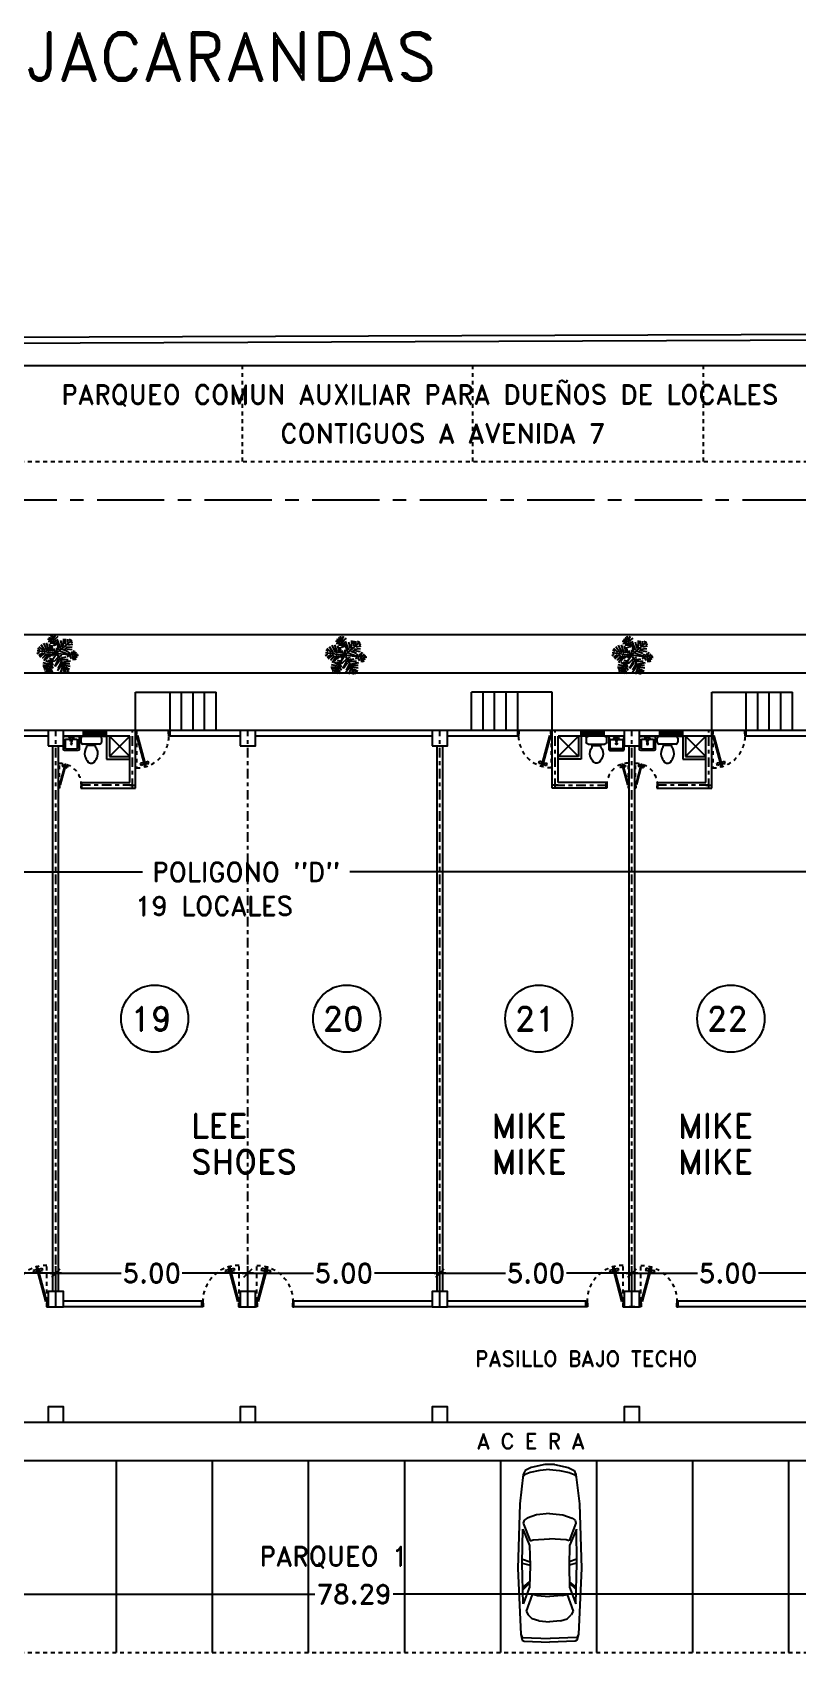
# Model space of a CAD drawing. Header units: millimetres. Extents: x 1590 to 1932, y -48 to 167.
# Drawn here: x 1685.05 to 1704.97, y 94.11 to 136.27 of the extents above; entities that cross this region are included whole.
import ezdxf
from ezdxf.enums import TextEntityAlignment as Align

# ---------------------------------------------------------------- set-up
doc = ezdxf.new("R2010")
doc.units = ezdxf.units.MM
doc.header["$LTSCALE"] = 0.1
doc.header["$MEASUREMENT"] = 0
doc.header["$PDMODE"] = 35
doc.header["$PDSIZE"] = 0.75
for name, pattern in [('CENTERX2', [4, 2.5, -0.5, 0.5, -0.5]), ('DASHED', [0.75, 0.5, -0.25]), ('HIDDEN2', [0.1875, 0.125, -0.0625])]:
    doc.linetypes.add(name, pattern=pattern)
doc.layers.get('0').update_dxf_attribs({"linetype": 'CONTINUOUS'})
doc.layers.get('DEFPOINTS').update_dxf_attribs({"linetype": 'CONTINUOUS'})
for name, color, linetype in [('_KTI_CONTROL', 7, 'CONTINUOUS'), ('A-FURN-PLNT', 1, 'CONTINUOUS'), ('C-PRKG-CARS', 1, 'CONTINUOUS'), ('CALLES', 3, 'CONTINUOUS'), ('P-FIXT', 1, 'CONTINUOUS'), ('PARED', 4, 'CONTINUOUS'), ('PAREDES', 3, 'CONTINUOUS'), ('TERRENO', 4, 'CONTINUOUS'), ('TEXT', 3, 'CONTINUOUS')]:
    doc.layers.add(name, color=color, linetype=linetype)
doc.styles.add('ATT', font='txt')
doc.styles.add('ROMAND', font='romand.shx')
doc.dimstyles.new('URBA', dxfattribs={"dimtxt": 20, "dimasz": 0.5, "dimexe": 1.25, "dimexo": 0.63, "dimgap": 0.63, "dimtad": 0, "dimtih": 1, "dimtoh": 1, "dimzin": 1, "dimdsep": 46, "dimtxsty": 'ROMAND', "dimcen": 2.5, "dimclrd": 1, "dimclre": 1, "dimclrt": 3, "dimadec": 0, "dimazin": 0, "dimtfac": 1, "dimtmove": 0, "dimatfit": 3, "dimfxl": 1, "dimtvp": 1, "dimtolj": 1, "dimtzin": 1, "dimarcsym": 0})

# ---------------------------------------------------------------- blocks, each defined once
blk = doc.blocks.new('02PCAR02')
at = {"color": 0, "linetype": 'ByBlock'}
for p, q in [((-181, 26), (-182, 0)), ((-180, 28), (-181, 26)), ((-173.7, 29.6), (-180, 28)), ((-177, 28), (-178, -0.5)), ((-173.7, 29.6), (-177, 28)), ((-106.5, 32.5), (-173.7, 29.6)), ((-160, 11), (-158, 18)), ((-158, 18), (-154, 22)), ((-150, 24), (-154, 22)), ((-133, 18), (-150, 24)), ((-142.5, 27), (-101, 28)), ((-125.5, 20.5), (-142.5, 27)), ((-134, 13), (-133, 18)), ((-127.8, 27.3), (-121.5, 20.5)), ((-125.8, 27.4), (-120, 20.5)), ((-103.5, 20), (-125.5, 20.5)), ((-40, 30.5), (-106.5, 32.5)), ((-83, 20.5), (-103.5, 20)), ((-100.9, 28), (-103, 20)), ((-101, 28), (-66, 27.5)), ((-96.7, 27.9), (-99.5, 20)), ((-66, 27.5), (-83, 20.5)), ((-60, 27), (-78, 20)), ((-78, 20), (-77, 17)), ((-77, 17), (-76, 0)), ((-57, 26), (-60, 27)), ((-55, 23), (-57, 26)), ((-51.5, 13.5), (-55, 23)), ((-10, 27), (-40, 30.5)), ((-10, 25), (-12.2, 27.2)), ((-6, 25), (-10, 27)), ((-8, 20), (-10, 25)), ((-6, 10), (-8, 20)), ((-3, 19), (-6, 25)), ((0, 5), (-3, 19)), ((-181, -26), (-182, 0)), ((-160, 11), (-161, 0)), ((-160, -11), (-161, 0)), ((-134, 13), (-135, 0)), ((-134, -13), (-135, 0)), ((-77, -17), (-76, 0)), ((-50, 0), (-51.5, 13.5)), ((-50, 0), (-51.5, -13.5)), ((-5, 0), (-6, 10)), ((-5, 0), (-6, -10)), ((0, -5), (0, 5)), ((-177, -28), (-178, -0.5)), ((-160, -11), (-158, -18)), ((-134, -13), (-133, -18)), ((-51.5, -13.5), (-55, -23)), ((-6, -10), (-8, -20)), ((0, -5), (-3, -19)), ((-180, -28), (-181, -26)), ((-173.7, -29.6), (-180, -28)), ((-173.7, -29.6), (-177, -28)), ((-106.5, -32.5), (-173.7, -29.6)), ((-158, -18), (-154, -22)), ((-150, -24), (-154, -22)), ((-133, -18), (-150, -24)), ((-125.5, -20.5), (-142.5, -27)), ((-142.5, -27), (-101, -28)), ((-127.8, -27.3), (-121.5, -20.5)), ((-125.8, -27.4), (-120, -20.5)), ((-103.5, -20), (-125.5, -20.5)), ((-40, -30.5), (-106.5, -32.5)), ((-83, -20.5), (-103.5, -20)), ((-100.9, -28), (-103, -20)), ((-101, -28), (-66, -27.5)), ((-96.7, -27.9), (-99.5, -20)), ((-66, -27.5), (-83, -20.5)), ((-78, -20), (-77, -17)), ((-60, -27), (-78, -20)), ((-57, -26), (-60, -27)), ((-55, -23), (-57, -26)), ((-10, -27), (-40, -30.5)), ((-10, -25), (-12.2, -27.2)), ((-8, -20), (-10, -25)), ((-6, -25), (-10, -27)), ((-3, -19), (-6, -25))]:
    blk.add_line(p, q, dxfattribs=at)
blk = doc.blocks.new('15PTOI01')
at = {"color": 0, "linetype": 'ByBlock'}
for p, q in [((0, -8.5), (0, 8.5)), ((2, 10.5), (6, 10.5)), ((8, 8.5), (8, -8.5)), ((9.5, 4.375), (9.5, -4.375)), ((11.25, 4.375), (9.5, 4.375)), ((6, -10.5), (2, -10.5)), ((11.25, -4.375), (9.5, -4.375))]:
    blk.add_line(p, q, dxfattribs=at)
for centre, radius, start, end in [((2, 8.5), 2, 90, 180), ((6, 8.5), 2, 0, 90), ((17.766404, -2.827313), 9.712715, 75.184599, 132.137709), ((13.6875, -12.03125), 19.717859, 49.950272, 70.559965), ((23.458333, 0), 4.229167, 313.602819, 46.397181), ((2, -8.5), 2, 180, 270), ((6, -8.5), 2, 270, 0), ((17.766404, 2.827313), 9.712715, 227.862291, 284.815401), ((13.6875, 12.03125), 19.717859, 289.440035, 310.049728)]:
    blk.add_arc(centre, radius, start, end, dxfattribs=at)
at = {"color": 0, "linetype": 'ByBlock', "style": 'ATT'}
for tag, p, flags in [('ROOM_NUMBER', (0, -32), 1), ('ITEM', (0, -23), 3)]:
    blk.add_attdef(tag, p, '', height=6, dxfattribs=dict(at, flags=flags))
blk = doc.blocks.new('ss1')
at = {"layer": '_KTI_CONTROL', "color": 1}
for points in [[(0.141, 0.122, 0), (0.141, 0.122, 0), (0.141, 0.122, 0), (0.141, 0.122, 0), (0.141, 0.122, 0)], [(0.141, 0.122, 0), (0.141, 0.122, 0), (0.141, 0.122, 0), (0.141, 0.122, 0), (0.141, 0.122, 0), (0.141, 0.122, 0), (0.141, 0.122, 0), (0.141, 0.122, 0), (0.141, 0.122, 0), (0.141, 0.122, 0), (0.141, 0.122, 0)]]:
    blk.add_polyline3d(points, dxfattribs=at)
at = {"layer": '_KTI_CONTROL'}
for points in [[(0.141, 0.122, 0), (0.141, 0.122, 0), (0.141, 0.122, 0), (0.141, 0.122, 0)], [(0.141, 0.122, 0), (0.141, 0.122, 0)]]:
    blk.add_polyline3d(points, dxfattribs=at)
at = {"layer": 'P-FIXT', "xscale": 0.0254, "yscale": 0.0254, "zscale": 0.0254}
blk.add_blockref('15PTOI01', (17.719, 12.528), dxfattribs=at)
blk = doc.blocks.new('15PLAV06')
at = {"color": 0, "linetype": 'ByBlock'}
for p, q in [((0, 8.5), (0, -8.5)), ((16.5, 10), (1.5, 10)), ((2, -1.5), (2, 1.5)), ((7, 0.5), (3, 1.5)), ((4, 1.25), (4, 7.25)), ((4.75, 8), (15.25, 8)), ((7, -0.5), (7, 0.5)), ((16, 7.25), (16, -7.25)), ((18, -8.5), (18, 8.5)), ((1.5, -10), (16.5, -10)), ((3, -1.5), (7, -0.5)), ((4, -7.25), (4, -1.25)), ((15.25, -8), (4.75, -8))]:
    blk.add_line(p, q, dxfattribs=at)
for centre in [(2.5, 2.5), (9.5, 0), (2.5, -2.5)]:
    blk.add_circle(centre, 1, dxfattribs=at)
for centre, radius, start, end in [((1.5, 8.5), 1.5, 90, 180), ((4.75, 7.25), 0.75, 90, 180), ((15.25, 7.25), 0.75, 0, 90), ((16.5, 8.5), 1.5, 0, 90), ((1.5, -8.5), 1.5, 180, 270), ((4.75, -7.25), 0.75, 180, 270), ((15.25, -7.25), 0.75, 270, 0), ((16.5, -8.5), 1.5, 270, 0)]:
    blk.add_arc(centre, radius, start, end, dxfattribs=at)
at = {"color": 0, "linetype": 'ByBlock', "style": 'ATT'}
for tag, p, flags in [('ITEM', (0, -20), 3), ('ROOM_NUMBER', (0, -29), 1)]:
    blk.add_attdef(tag, p, '', height=6, dxfattribs=dict(at, flags=flags))
blk = doc.blocks.new('P-GIRO-D')
at = {"color": 2}
for p, q in [((-0.31, 0.963), (-0.389, 0.952)), ((-0.389, 0.952), (-0.371, 0.884)), ((-0.297, 0.915), (-0.371, 0.884)), ((-0.281, 1.048), (-0.31, 1.041)), ((-0.31, 1.041), (-0.069, 0.142)), ((-0.31, 0.963), (-0.297, 0.915)), ((-0.288, 0.958), (-0.307, 0.953)), ((-0.28, 0.929), (-0.299, 0.924)), ((-0.281, 1.048), (-0.04, 0.15)), ((-0.239, 0.971), (-0.259, 0.966)), ((-0.232, 0.942), (-0.251, 0.937)), ((-0.242, 0.981), (-0.167, 1.011)), ((-0.242, 0.981), (-0.229, 0.933)), ((-0.229, 0.933), (-0.149, 0.944)), ((-0.167, 1.011), (-0.149, 0.944)), ((-1, 0.15), (-0.97, 0.15)), ((-0.96, 0), (-1, 0)), ((-0.97, 0.15), (-0.97, 0.1)), ((-0.97, 0.1), (-0.96, 0.1)), ((-0.96, 0.1), (-0.96, 0)), ((-0.04, 0.15), (-0.069, 0.142)), ((-0.04, 0.1), (-0.04, 0)), ((-0.03, 0.1), (-0.04, 0.1)), ((-0.04, 0), (0, 0)), ((-0.03, 0.15), (-0.03, 0.1)), ((0, 0.15), (-0.03, 0.15))]:
    blk.add_line(p, q, dxfattribs=at)
at = {"color": 1, "linetype": 'HIDDEN2'}
blk.add_line((-0.03, 0.15), (-0.03, 1.08), dxfattribs=at)
blk.add_arc((-0.04, 0.15), 0.93, 89.3839, 180, dxfattribs=at)
blk = doc.blocks.new('UTP1$0$DIMBLOCK')
at = {"color": 1}
blk.add_line((-7.5, 0), (10.5, 0), dxfattribs=at)
at = {"color": 4}
blk.add_line((-5.25, -5.25), (5.25, 5.25), dxfattribs=at)
blk = doc.blocks.new('*D212')
at = {"layer": 'CALLES', "color": 1, "linetype": 'Continuous', "transparency": 16777216}
for p, q in [((1680.661, 103.169), (1680.661, 104.162)), ((1685.661, 103.169), (1685.661, 104.162)), ((1680.681, 103.982), (1682.367, 103.982)), ((1685.641, 103.982), (1683.955, 103.982))]:
    blk.add_line(p, q, dxfattribs=at)
at = {"layer": 'DEFPOINTS', "color": 0, "linetype": 'Continuous', "transparency": 16777216}
for p in [(1685.661, 103.982), (1680.661, 103.106), (1685.661, 103.106)]:
    blk.add_point(p, dxfattribs=at)
at = {"layer": 'CALLES', "color": 1, "linetype": 'Continuous', "transparency": 16777216, "xscale": 0.02, "yscale": 0.02, "zscale": 0.02, "rotation": 180}
blk.add_blockref('UTP1$0$DIMBLOCK', (1680.661, 103.982), dxfattribs=at)
at = {"layer": 'CALLES', "color": 1, "linetype": 'Continuous', "transparency": 16777216, "xscale": 0.02, "yscale": 0.02, "zscale": 0.02}
blk.add_blockref('UTP1$0$DIMBLOCK', (1685.661, 103.982), dxfattribs=at)
at = {"layer": 'CALLES', "color": 3, "linetype": 'Continuous', "transparency": 16777216, "insert": (1683.161, 103.982), "char_height": 0.5, "attachment_point": 5, "style": 'ROMAND'}
blk.add_mtext('\\A1;5.00', dxfattribs=at)
blk = doc.blocks.new('*D213')
at = {"layer": 'CALLES', "color": 1, "linetype": 'Continuous', "transparency": 16777216}
for p, q in [((1685.661, 103.169), (1685.661, 104.162)), ((1690.661, 103.169), (1690.661, 104.162)), ((1685.681, 103.982), (1687.367, 103.982)), ((1690.641, 103.982), (1688.955, 103.982))]:
    blk.add_line(p, q, dxfattribs=at)
at = {"layer": 'DEFPOINTS', "color": 0, "linetype": 'Continuous', "transparency": 16777216}
for p in [(1690.661, 103.982), (1685.661, 103.106), (1690.661, 103.106)]:
    blk.add_point(p, dxfattribs=at)
at = {"layer": 'CALLES', "color": 1, "linetype": 'Continuous', "transparency": 16777216, "xscale": 0.02, "yscale": 0.02, "zscale": 0.02, "rotation": 180}
blk.add_blockref('UTP1$0$DIMBLOCK', (1685.661, 103.982), dxfattribs=at)
at = {"layer": 'CALLES', "color": 1, "linetype": 'Continuous', "transparency": 16777216, "xscale": 0.02, "yscale": 0.02, "zscale": 0.02}
blk.add_blockref('UTP1$0$DIMBLOCK', (1690.661, 103.982), dxfattribs=at)
at = {"layer": 'CALLES', "color": 3, "linetype": 'Continuous', "transparency": 16777216, "insert": (1688.161, 103.982), "char_height": 0.5, "attachment_point": 5, "style": 'ROMAND'}
blk.add_mtext('\\A1;5.00', dxfattribs=at)
blk = doc.blocks.new('*D214')
at = {"layer": 'CALLES', "color": 1, "linetype": 'Continuous', "transparency": 16777216}
for p, q in [((1690.661, 103.169), (1690.661, 104.162)), ((1695.661, 103.169), (1695.661, 104.162)), ((1690.681, 103.982), (1692.367, 103.982)), ((1695.641, 103.982), (1693.955, 103.982))]:
    blk.add_line(p, q, dxfattribs=at)
at = {"layer": 'DEFPOINTS', "color": 0, "linetype": 'Continuous', "transparency": 16777216}
for p in [(1695.661, 103.982), (1690.661, 103.106), (1695.661, 103.106)]:
    blk.add_point(p, dxfattribs=at)
at = {"layer": 'CALLES', "color": 1, "linetype": 'Continuous', "transparency": 16777216, "xscale": 0.02, "yscale": 0.02, "zscale": 0.02, "rotation": 180}
blk.add_blockref('UTP1$0$DIMBLOCK', (1690.661, 103.982), dxfattribs=at)
at = {"layer": 'CALLES', "color": 1, "linetype": 'Continuous', "transparency": 16777216, "xscale": 0.02, "yscale": 0.02, "zscale": 0.02}
blk.add_blockref('UTP1$0$DIMBLOCK', (1695.661, 103.982), dxfattribs=at)
at = {"layer": 'CALLES', "color": 3, "linetype": 'Continuous', "transparency": 16777216, "insert": (1693.161, 103.982), "char_height": 0.5, "attachment_point": 5, "style": 'ROMAND'}
blk.add_mtext('\\A1;5.00', dxfattribs=at)
blk = doc.blocks.new('*D215')
at = {"layer": 'CALLES', "color": 1, "linetype": 'Continuous', "transparency": 16777216}
for p, q in [((1695.661, 103.169), (1695.661, 104.162)), ((1700.661, 103.169), (1700.661, 104.162)), ((1695.681, 103.982), (1697.367, 103.982)), ((1700.641, 103.982), (1698.955, 103.982))]:
    blk.add_line(p, q, dxfattribs=at)
at = {"layer": 'DEFPOINTS', "color": 0, "linetype": 'Continuous', "transparency": 16777216}
for p in [(1700.661, 103.982), (1695.661, 103.106), (1700.661, 103.106)]:
    blk.add_point(p, dxfattribs=at)
at = {"layer": 'CALLES', "color": 1, "linetype": 'Continuous', "transparency": 16777216, "xscale": 0.02, "yscale": 0.02, "zscale": 0.02, "rotation": 180}
blk.add_blockref('UTP1$0$DIMBLOCK', (1695.661, 103.982), dxfattribs=at)
at = {"layer": 'CALLES', "color": 1, "linetype": 'Continuous', "transparency": 16777216, "xscale": 0.02, "yscale": 0.02, "zscale": 0.02}
blk.add_blockref('UTP1$0$DIMBLOCK', (1700.661, 103.982), dxfattribs=at)
at = {"layer": 'CALLES', "color": 3, "linetype": 'Continuous', "transparency": 16777216, "insert": (1698.161, 103.982), "char_height": 0.5, "attachment_point": 5, "style": 'ROMAND'}
blk.add_mtext('\\A1;5.00', dxfattribs=at)
blk = doc.blocks.new('*D216')
at = {"layer": 'CALLES', "color": 1, "linetype": 'Continuous', "transparency": 16777216}
for p, q in [((1700.661, 103.169), (1700.661, 104.162)), ((1705.661, 103.167), (1705.661, 104.162)), ((1700.681, 103.982), (1702.367, 103.982)), ((1705.641, 103.982), (1703.955, 103.982))]:
    blk.add_line(p, q, dxfattribs=at)
at = {"layer": 'DEFPOINTS', "color": 0, "linetype": 'Continuous', "transparency": 16777216}
for p in [(1705.661, 103.982), (1700.661, 103.106), (1705.661, 103.104)]:
    blk.add_point(p, dxfattribs=at)
at = {"layer": 'CALLES', "color": 1, "linetype": 'Continuous', "transparency": 16777216, "xscale": 0.02, "yscale": 0.02, "zscale": 0.02, "rotation": 180}
blk.add_blockref('UTP1$0$DIMBLOCK', (1700.661, 103.982), dxfattribs=at)
at = {"layer": 'CALLES', "color": 1, "linetype": 'Continuous', "transparency": 16777216, "xscale": 0.02, "yscale": 0.02, "zscale": 0.02}
blk.add_blockref('UTP1$0$DIMBLOCK', (1705.661, 103.982), dxfattribs=at)
at = {"layer": 'CALLES', "color": 3, "linetype": 'Continuous', "transparency": 16777216, "insert": (1703.161, 103.982), "char_height": 0.5, "attachment_point": 5, "style": 'ROMAND'}
blk.add_mtext('\\A1;5.00', dxfattribs=at)
blk = doc.blocks.new('*D224')
at = {"layer": 'CALLES', "color": 1, "linetype": 'Continuous', "transparency": 16777216}
for p, q in [((1654.736, 94.171), (1654.736, 95.811)), ((1733.028, 94.171), (1733.028, 95.811)), ((1654.756, 95.631), (1692.408, 95.631)), ((1733.008, 95.631), (1694.448, 95.631))]:
    blk.add_line(p, q, dxfattribs=at)
at = {"layer": 'DEFPOINTS', "color": 0, "linetype": 'Continuous', "transparency": 16777216}
for p in [(1733.028, 95.631), (1654.736, 94.108), (1733.028, 94.108)]:
    blk.add_point(p, dxfattribs=at)
at = {"layer": 'CALLES', "color": 1, "linetype": 'Continuous', "transparency": 16777216, "xscale": 0.02, "yscale": 0.02, "zscale": 0.02, "rotation": 180}
blk.add_blockref('UTP1$0$DIMBLOCK', (1654.736, 95.631), dxfattribs=at)
at = {"layer": 'CALLES', "color": 1, "linetype": 'Continuous', "transparency": 16777216, "xscale": 0.02, "yscale": 0.02, "zscale": 0.02}
blk.add_blockref('UTP1$0$DIMBLOCK', (1733.028, 95.631), dxfattribs=at)
at = {"layer": 'CALLES', "color": 3, "linetype": 'Continuous', "transparency": 16777216, "insert": (1693.428, 95.631), "char_height": 0.5, "attachment_point": 5, "style": 'ROMAND'}
blk.add_mtext('\\A1;78.29', dxfattribs=at)
blk = doc.blocks.new('12PPLT13')
at = {"color": 0, "linetype": 'ByBlock'}
for p, q in [((0.072, 0.374), (-0.032, 0.463)), ((0.082, 0.423), (0.032, 0.506)), ((0.043, 0.216), (0.118, 0.512)), ((0.114, 0.402), (0.206, 0.423)), ((0.125, 0.441), (0.165, 0.477)), ((0.007, 0.034), (-0.532, -0.012)), ((-0.461, 0.009), (-0.508, 0.027)), ((-0.421, 0.013), (-0.475, 0.073)), ((-0.38, 0.017), (-0.429, 0.11)), ((-0.269, 0.244), (-0.391, 0.267)), ((-0.34, 0.304), (-0.387, 0.319)), ((-0.335, 0.019), (-0.382, 0.08)), ((-0.209, 0.188), (-0.374, 0.2)), ((0.018, 0.032), (-0.372, 0.365)), ((-0.181, 0.16), (-0.372, 0.13)), ((-0.313, 0.348), (-0.334, 0.395)), ((-0.289, 0.021), (-0.311, 0.073)), ((-0.134, 0.14), (-0.275, 0.084)), ((-0.264, 0.301), (-0.264, 0.385)), ((-0.079, 0.089), (-0.252, 0.031)), ((-0.006, 0.006), (-0.224, -0.376)), ((-0.213, 0.267), (-0.209, 0.393)), ((-0.154, 0.223), (-0.166, 0.397)), ((-0.13, 0.192), (-0.091, 0.357)), ((-0.091, 0.16), (-0.004, 0.385)), ((-0.044, 0.117), (-0.012, 0.275)), ((0.039, 0.256), (-0.007, 0.309)), ((0.003, 0.07), (0.003, 0.172)), ((0.007, 0.034), (0.279, -0.377)), ((0.05, 0.305), (0.011, 0.37)), ((0.018, 0.032), (0.492, 0.097)), ((0.039, 0.054), (0.078, 0.153)), ((0.055, 0.031), (0.118, -0.029)), ((0.064, 0.226), (0.1, 0.238)), ((0.078, 0.277), (0.167, 0.287)), ((0.092, 0.327), (0.224, 0.327)), ((0.095, 0.074), (0.13, 0.239)), ((0.098, 0.026), (0.204, -0.048)), ((0.114, 0.362), (0.232, 0.388)), ((0.145, 0.085), (0.185, 0.271)), ((0.161, 0.022), (0.271, -0.115)), ((0.189, 0.085), (0.26, 0.294)), ((0.213, 0.031), (0.327, -0.151)), ((0.236, 0.093), (0.327, 0.286)), ((0.264, 0.022), (0.367, -0.096)), ((0.292, 0.089), (0.393, 0.247)), ((0.303, 0.05), (0.433, -0.057)), ((0.346, 0.104), (0.445, 0.2)), ((0.361, 0.05), (0.457, -0.021)), ((0.421, 0.117), (0.472, 0.168)), ((0.436, 0.054), (0.5, 0.022)), ((-0.464, -0.026), (-0.49, -0.07)), ((-0.421, -0.026), (-0.454, -0.137)), ((-0.382, -0.03), (-0.4, -0.134)), ((-0.306, -0.009), (-0.35, -0.098)), ((-0.13, -0.183), (-0.335, -0.147)), ((-0.173, -0.254), (-0.323, -0.28)), ((-0.158, -0.214), (-0.316, -0.214)), ((-0.217, -0.308), (-0.308, -0.359)), ((-0.237, -0.352), (-0.292, -0.411)), ((-0.106, -0.115), (-0.28, -0.115)), ((-0.252, -0.011), (-0.278, -0.054)), ((-0.083, -0.08), (-0.224, -0.053)), ((-0.201, -0.38), (-0.181, -0.443)), ((-0.177, -0.333), (-0.151, -0.423)), ((-0.145, -0.277), (-0.083, -0.43)), ((-0.048, -0.037), (-0.126, -0.017)), ((-0.126, -0.237), (-0.012, -0.395)), ((-0.098, -0.19), (-0.02, -0.336)), ((-0.059, -0.151), (0.039, -0.286)), ((-0.04, -0.104), (0.067, -0.289)), ((-0.019, -0.066), (0.075, -0.164)), ((0.165, -0.23), (0.092, -0.334)), ((0.109, -0.131), (0.095, -0.185)), ((0.139, -0.18), (0.104, -0.269)), ((0.12, -0.114), (0.189, -0.092)), ((0.189, -0.273), (0.121, -0.427)), ((0.153, -0.15), (0.217, -0.147)), ((0.178, -0.194), (0.275, -0.148)), ((0.206, -0.308), (0.178, -0.423)), ((0.206, -0.23), (0.342, -0.202)), ((0.232, -0.33), (0.222, -0.423)), ((0.232, -0.269), (0.356, -0.266)), ((0.253, -0.287), (0.342, -0.316)), ((0.261, -0.377), (0.267, -0.423)), ((0.275, -0.348), (0.328, -0.352)), ((0.293, -0.395), (0.311, -0.401)), ((-0.233, -0.408), (-0.241, -0.43))]:
    blk.add_line(p, q, dxfattribs=at)
at = {"color": 0, "linetype": 'ByBlock', "style": 'ATT'}
for tag, p, flags in [('ITEM', (-1, -3.25), 3), ('ROOM_NUMBER', (-1, -4.583), 1)]:
    blk.add_attdef(tag, p, '', height=1, dxfattribs=dict(at, flags=flags))
blk = doc.blocks.new('*D347')
at = {"color": 1, "linetype": 'Continuous', "transparency": 16777216}
for p, q in [((1640.661, 112.864), (1640.661, 114.603)), ((1640.681, 114.423), (1687.917, 114.423)), ((1735.641, 114.423), (1693.314, 114.423)), ((1735.661, 112.106), (1735.661, 114.603))]:
    blk.add_line(p, q, dxfattribs=at)
at = {"layer": 'DEFPOINTS', "color": 0, "linetype": 'Continuous', "transparency": 16777216}
for p in [(1735.661, 114.423), (1640.661, 112.802), (1735.661, 112.043)]:
    blk.add_point(p, dxfattribs=at)
at = {"color": 1, "linetype": 'Continuous', "transparency": 16777216, "xscale": 0.02, "yscale": 0.02, "zscale": 0.02, "rotation": 180}
blk.add_blockref('UTP1$0$DIMBLOCK', (1640.661, 114.423), dxfattribs=at)
at = {"color": 1, "linetype": 'Continuous', "transparency": 16777216, "xscale": 0.02, "yscale": 0.02, "zscale": 0.02}
blk.add_blockref('UTP1$0$DIMBLOCK', (1735.661, 114.423), dxfattribs=at)
at = {"color": 3, "linetype": 'Continuous', "transparency": 16777216, "insert": (1690.615, 114.423), "char_height": 0.5, "attachment_point": 5, "style": 'ROMAND'}
blk.add_mtext('\\A1;POLIGONO "D"', dxfattribs=at)

msp = doc.modelspace()

# ---------------------------------------------------------------- linework, layer by layer
at = {"color": 1, "linetype": 'Continuous'}
for p, q in [((1687.7358, 118.1043), (1687.7358, 119.1043)), ((1687.7358, 119.1043), (1689.8369, 119.1043)), ((1688.6369, 118.1043), (1688.6369, 119.1043)), ((1688.6369, 118.1043), (1688.6369, 119.1043)), ((1688.6369, 118.1043), (1688.6369, 119.1043)), ((1688.9369, 118.1043), (1688.9369, 119.1043)), ((1689.2369, 118.1043), (1689.2369, 119.1043)), ((1689.5369, 118.1043), (1689.5369, 119.1043)), ((1689.8369, 118.1043), (1689.8369, 119.1043)), ((1698.5858, 119.1043), (1696.4858, 119.1043)), ((1696.4858, 118.1043), (1696.4858, 119.1043)), ((1696.7858, 118.1043), (1696.7858, 119.1043)), ((1697.0858, 118.1043), (1697.0858, 119.1043)), ((1697.3858, 118.1043), (1697.3858, 119.1043)), ((1697.6858, 118.1043), (1697.6858, 119.1043)), ((1697.6858, 118.1043), (1697.6858, 119.1043)), ((1697.6858, 118.1043), (1697.6858, 119.1043)), ((1698.5858, 118.1043), (1698.5858, 119.1043)), ((1702.7358, 119.1043), (1704.8358, 119.1043)), ((1702.7358, 118.1043), (1702.7358, 119.1043)), ((1703.6358, 118.1043), (1703.6358, 119.1043)), ((1703.6358, 118.1043), (1703.6358, 119.1043)), ((1703.6358, 118.1043), (1703.6358, 119.1043)), ((1703.9358, 118.1043), (1703.9358, 119.1043)), ((1704.2358, 118.1043), (1704.2358, 119.1043)), ((1704.5358, 118.1043), (1704.5358, 119.1043)), ((1704.8358, 118.1043), (1704.8358, 119.1043))]:
    msp.add_line(p, q, dxfattribs=at)
at = {"color": 2, "linetype": 'Continuous'}
for p, q in [((1687.2357, 99.1083), (1687.2357, 94.1083)), ((1689.7357, 99.1083), (1689.7357, 94.1083)), ((1692.2357, 99.1083), (1692.2357, 94.1083)), ((1694.7357, 99.1083), (1694.7357, 94.1083)), ((1697.2357, 99.1083), (1697.2357, 94.1083)), ((1699.7357, 99.1083), (1699.7357, 94.1083)), ((1702.2357, 99.1083), (1702.2357, 94.1083)), ((1704.7357, 99.1083), (1704.7357, 94.1083))]:
    msp.add_line(p, q, dxfattribs=at)
for centre in [(1688.2358, 110.6061), (1693.2358, 110.6061), (1698.2358, 110.6061), (1703.2358, 110.6061)]:
    msp.add_circle(centre, 0.8758, dxfattribs=at)
at = {"layer": 'CALLES', "color": 1, "linetype": 'Continuous'}
for p, q in [((1688.6358, 118.1043), (1687.7347, 118.1043)), ((1698.5869, 118.1043), (1697.6858, 118.1043)), ((1703.6358, 118.1043), (1702.7347, 118.1043))]:
    msp.add_line(p, q, dxfattribs=at)
at = {"layer": 'CALLES', "color": 4, "linetype": 'Continuous'}
for points in [[(1685.4608, 117.7043), (1685.8608, 117.7043), (1685.8608, 118.1043), (1685.4608, 118.1043)], [(1690.4608, 117.7043), (1690.8608, 117.7043), (1690.8608, 118.1043), (1690.4608, 118.1043)], [(1695.4608, 117.7043), (1695.8608, 117.7043), (1695.8608, 118.1043), (1695.4608, 118.1043)], [(1700.4608, 117.7043), (1700.8608, 117.7043), (1700.8608, 118.1043), (1700.4608, 118.1043)], [(1685.4608, 103.1043), (1685.8608, 103.1043), (1685.8608, 103.5043), (1685.4608, 103.5043)], [(1690.4608, 103.1043), (1690.8608, 103.1043), (1690.8608, 103.5043), (1690.4608, 103.5043)], [(1695.4608, 103.1043), (1695.8608, 103.1043), (1695.8608, 103.5043), (1695.4608, 103.5043)], [(1700.4608, 103.1043), (1700.8608, 103.1043), (1700.8608, 103.5043), (1700.4608, 103.5043)], [(1685.4608, 100.1083), (1685.8608, 100.1083), (1685.8608, 100.5083), (1685.4608, 100.5083)], [(1690.4608, 100.1083), (1690.8608, 100.1083), (1690.8608, 100.5083), (1690.4608, 100.5083)], [(1695.4608, 100.1083), (1695.8608, 100.1083), (1695.8608, 100.5083), (1695.4608, 100.5083)], [(1700.4608, 100.1083), (1700.8608, 100.1083), (1700.8608, 100.5083), (1700.4608, 100.5083)]]:
    msp.add_lwpolyline(points, close=True, dxfattribs=at)
at = {"layer": 'PARED', "color": 4}
for p, q in [((1624.4533, 127.6057), (1774.5202, 127.6057)), ((1630.7358, 120.6058), (1756.5202, 120.6058))]:
    msp.add_line(p, q, dxfattribs=at)
at = {"layer": 'PARED', "color": 2}
for p, q in [((1634.6358, 119.6058), (1756.5202, 119.6058)), ((1686.3358, 116.6061), (1686.3358, 116.7561)), ((1699.9858, 116.6061), (1699.9858, 116.7561)), ((1701.3358, 116.6061), (1701.3358, 116.7561))]:
    msp.add_line(p, q, dxfattribs=at)
at = {"layer": 'PARED', "color": 8, "linetype": 'CENTERX2'}
for p, q in [((1685.6608, 103.1061), (1685.6608, 118.1061)), ((1687.6608, 116.6061), (1687.6608, 118.1043)), ((1690.6608, 103.1061), (1690.6608, 118.1061)), ((1695.6608, 103.1061), (1695.6608, 118.1061)), ((1698.6608, 116.6061), (1698.6608, 118.1043)), ((1700.6608, 103.1061), (1700.6608, 118.1061)), ((1702.6608, 116.6061), (1702.6608, 118.1043)), ((1687.6608, 116.6811), (1686.3358, 116.6811)), ((1687.5858, 116.6811), (1687.7358, 116.6811)), ((1698.7358, 116.6811), (1698.5858, 116.6811)), ((1698.6608, 116.6811), (1699.9858, 116.6811)), ((1702.6608, 116.6811), (1701.3358, 116.6811)), ((1702.5858, 116.6811), (1702.7358, 116.6811))]:
    msp.add_line(p, q, dxfattribs=at)
at = {"layer": 'PARED', "color": 3}
for p, q in [((1686.3858, 118.1043), (1686.9858, 118.1043)), ((1699.9358, 118.1043), (1699.3358, 118.1043)), ((1701.3858, 118.1043), (1701.9858, 118.1043)), ((1685.4608, 117.9543), (1683.6347, 117.9543)), ((1685.5858, 103.5043), (1685.5858, 117.7043)), ((1685.7358, 103.5043), (1685.7358, 117.7043)), ((1687.5858, 117.9543), (1685.8608, 117.9543)), ((1686.3858, 117.9543), (1686.9858, 117.9543)), ((1690.4608, 117.9543), (1688.6358, 117.9543)), ((1695.4608, 117.9543), (1690.8608, 117.9543)), ((1695.5858, 103.5043), (1695.5858, 117.7043)), ((1695.7358, 103.5043), (1695.7358, 117.7043)), ((1697.6858, 117.9543), (1695.8608, 117.9543)), ((1700.4608, 117.9543), (1698.7358, 117.9543)), ((1700.4608, 117.9543), (1698.7369, 117.9543)), ((1699.9358, 117.9543), (1699.3358, 117.9543)), ((1700.5858, 103.5043), (1700.5858, 117.7043)), ((1700.7358, 103.5043), (1700.7358, 117.7043)), ((1702.6858, 117.9543), (1700.8608, 117.9543)), ((1702.7358, 117.9543), (1700.8608, 117.9543)), ((1701.3858, 117.9543), (1701.9858, 117.9543)), ((1705.4608, 117.9543), (1703.6358, 117.9543)), ((1648.7358, 100.1083), (1740.0279, 100.1083)), ((1649.7358, 99.1083), (1738.0279, 99.1083))]:
    msp.add_line(p, q, dxfattribs=at)
at = {"layer": 'PARED', "color": 1}
for p, q in [((1686.3858, 118.0543), (1686.9875, 118.0543)), ((1686.3858, 118.0043), (1686.9875, 118.0043)), ((1687.0558, 117.4261), (1687.5858, 117.9561)), ((1687.0558, 117.9561), (1687.5858, 117.4261)), ((1699.2658, 117.9561), (1698.7358, 117.4261)), ((1699.2658, 117.4261), (1698.7358, 117.9561)), ((1699.9358, 118.0543), (1699.334, 118.0543)), ((1699.9358, 118.0043), (1699.334, 118.0043)), ((1701.3858, 118.0543), (1701.9875, 118.0543)), ((1701.3858, 118.0043), (1701.9875, 118.0043)), ((1702.0558, 117.4261), (1702.5858, 117.9561)), ((1702.0558, 117.9561), (1702.5858, 117.4261))]:
    msp.add_line(p, q, dxfattribs=at)
at = {"layer": 'PAREDES', "color": 8, "linetype": 'DASHED'}
for p, q in [((1690.5202, 125.1057), (1690.5202, 127.6057)), ((1696.5202, 125.1057), (1696.5202, 127.6057)), ((1702.5202, 125.1057), (1702.5202, 127.6057)), ((1630.7358, 125.1057), (1756.5202, 125.1057))]:
    msp.add_line(p, q, dxfattribs=at)
at = {"layer": 'PAREDES', "color": 1, "linetype": 'CENTERX2', "ltscale": 7}
msp.add_line((1630.7358, 124.1058), (1774.5202, 124.1058), dxfattribs=at)
at = {"layer": 'PAREDES', "color": 2, "linetype": 'DASHED'}
msp.add_line((1654.7358, 94.1083), (1733.0279, 94.1083), dxfattribs=at)
at = {"layer": 'TERRENO', "color": 5, "linetype": 'Continuous'}
msp.add_line((1624.4523, 128.1057), (1776.0202, 128.6965), dxfattribs=at)
at = {"layer": 'TERRENO', "color": 2, "linetype": 'Continuous'}
for p, q in [((1624.7172, 127.9568), (1776.0208, 128.5465)), ((1687.7358, 116.6061), (1687.7358, 118.1043)), ((1698.5858, 116.6061), (1698.5858, 118.1043)), ((1702.7358, 116.6061), (1702.7358, 118.1043)), ((1686.9858, 117.9561), (1686.9858, 117.3561)), ((1687.0558, 117.9561), (1687.0558, 117.4261)), ((1687.5858, 116.7561), (1687.5858, 117.9543)), ((1698.7358, 116.7561), (1698.7358, 117.9543)), ((1699.2658, 117.9561), (1699.2658, 117.4261)), ((1699.3358, 117.9561), (1699.3358, 117.3561)), ((1701.9858, 117.9561), (1701.9858, 117.3561)), ((1702.0558, 117.9561), (1702.0558, 117.4261)), ((1702.5858, 116.7561), (1702.5858, 117.9543)), ((1686.9858, 117.3561), (1687.5858, 117.3561)), ((1687.0558, 117.4261), (1687.5858, 117.4261)), ((1699.2658, 117.4261), (1698.7358, 117.4261)), ((1699.3358, 117.3561), (1698.7358, 117.3561)), ((1701.9858, 117.3561), (1702.5858, 117.3561)), ((1702.0558, 117.4261), (1702.5858, 117.4261)), ((1686.3358, 116.7561), (1687.5858, 116.7561)), ((1686.3358, 116.6061), (1687.7358, 116.6061)), ((1699.9858, 116.6061), (1698.5858, 116.6061)), ((1699.9858, 116.7561), (1698.7358, 116.7561)), ((1701.3358, 116.7561), (1702.5858, 116.7561)), ((1701.3358, 116.6061), (1702.7358, 116.6061)), ((1689.4608, 103.2543), (1685.8608, 103.2543)), ((1695.4608, 103.2543), (1691.8608, 103.2543)), ((1699.4608, 103.2543), (1695.8608, 103.2543)), ((1705.4608, 103.2543), (1701.8608, 103.2543))]:
    msp.add_line(p, q, dxfattribs=at)
at = {"layer": 'TERRENO', "color": 6, "linetype": 'Continuous'}
for p, q in [((1687.7358, 118.1043), (1683.6347, 118.1043)), ((1690.8608, 118.1043), (1688.6358, 118.1043)), ((1697.6858, 118.1043), (1690.8608, 118.1043)), ((1700.4608, 118.1043), (1698.5858, 118.1043)), ((1702.7358, 118.1043), (1698.5869, 118.1043)), ((1702.6858, 118.1043), (1700.4608, 118.1043)), ((1705.4608, 118.1043), (1703.6358, 118.1043)), ((1689.4608, 103.1043), (1685.8608, 103.1043)), ((1695.4608, 103.1043), (1691.8608, 103.1043)), ((1699.4608, 103.1043), (1695.8608, 103.1043)), ((1705.4608, 103.1043), (1701.8608, 103.1043))]:
    msp.add_line(p, q, dxfattribs=at)
at = {"layer": 'TERRENO', "color": 4, "linetype": 'Continuous'}
for p, q in [((1686.3858, 117.9543), (1686.3858, 118.1043)), ((1686.9858, 117.9543), (1686.9858, 118.1043)), ((1688.6358, 117.9543), (1688.6358, 118.1043)), ((1688.6358, 117.9543), (1688.6358, 118.1043)), ((1688.6358, 117.9543), (1688.6358, 118.1043)), ((1688.6358, 117.9543), (1688.6358, 118.1043)), ((1697.6858, 117.9543), (1697.6858, 118.1043)), ((1697.6858, 117.9543), (1697.6858, 118.1043)), ((1697.6858, 117.9543), (1697.6858, 118.1043)), ((1697.6858, 117.9543), (1697.6858, 118.1043)), ((1699.3358, 117.9543), (1699.3358, 118.1043)), ((1699.9358, 117.9543), (1699.9358, 118.1043)), ((1701.3858, 117.9543), (1701.3858, 118.1043)), ((1701.9858, 117.9543), (1701.9858, 118.1043)), ((1703.6358, 117.9543), (1703.6358, 118.1043)), ((1703.6358, 117.9543), (1703.6358, 118.1043)), ((1703.6358, 117.9543), (1703.6358, 118.1043)), ((1689.4608, 103.1043), (1689.4608, 103.2561)), ((1691.8608, 103.1043), (1691.8608, 103.2543)), ((1699.4608, 103.1043), (1699.4608, 103.2543)), ((1700.7358, 103.1061), (1700.5858, 103.1061)), ((1701.8608, 103.1043), (1701.8608, 103.2543))]:
    msp.add_line(p, q, dxfattribs=at)

# ---------------------------------------------------------------- block references
at = {"color": 1, "linetype": 'Continuous', "rotation": 270}
for p in [(1674.0565, 135.6735), (1689.0565, 135.6735)]:
    msp.add_blockref('ss1', p, dxfattribs=at)
at = {"color": 1, "linetype": 'Continuous', "xscale": -1, "rotation": 90}
for p in [(1692.2651, 135.6735), (1712.2651, 135.6735)]:
    msp.add_blockref('ss1', p, dxfattribs=at)
at = {"layer": 'A-FURN-PLNT', "color": 8, "xscale": -1.050000000000068, "yscale": 1.049999999999999, "zscale": 1.05}
for p in [(1685.6939, 120.0756), (1693.1974, 120.0263), (1700.6576, 120.0263)]:
    msp.add_blockref('12PPLT13', p, dxfattribs=at)
at = {"layer": 'C-PRKG-CARS', "xscale": 0.02539999999999054, "yscale": 0.02539999999999054, "zscale": 0.02539999999999054, "rotation": 90}
msp.add_blockref('02PCAR02', (1698.5174, 98.9995), dxfattribs=at)
at = {"layer": 'P-FIXT', "yscale": 0.02031999999999812}
for p, xscale, zscale, rotation in [((1686.064, 117.9543), -0.02031999999999812, 0.02032, 90), ((1700.2576, 117.9543), 0.02031999999999812, 0.02031999999999812, 270), ((1701.064, 117.9543), -0.02031999999999812, 0.02032, 90)]:
    msp.add_blockref('15PLAV06', p, dxfattribs=dict(at, xscale=xscale, zscale=zscale, rotation=rotation))
at = {"layer": 'PARED', "yscale": 0.9, "rotation": 180}
for p, xscale in [((1687.7347, 118.1043), 0.9), ((1698.5869, 118.1043), -0.9), ((1702.7347, 118.1043), 0.9)]:
    msp.add_blockref('P-GIRO-D', p, dxfattribs=dict(at, xscale=xscale))
at = {"layer": 'PARED', "yscale": 0.6}
for p, xscale in [((1685.7358, 116.6061), -0.6), ((1700.5858, 116.6061), 0.6), ((1700.7358, 116.6061), -0.6)]:
    msp.add_blockref('P-GIRO-D', p, dxfattribs=dict(at, xscale=xscale))
at = {"layer": 'PARED'}
for p in [(1685.4608, 103.1043), (1690.4608, 103.1043), (1700.4608, 103.1043)]:
    msp.add_blockref('P-GIRO-D', p, dxfattribs=at)
at = {"layer": 'PARED', "xscale": -1}
for p in [(1690.8608, 103.1043), (1700.8608, 103.1043)]:
    msp.add_blockref('P-GIRO-D', p, dxfattribs=at)

# ---------------------------------------------------------------- texts
at = {"layer": 'TEXT', "style": 'ROMAND'}
for s, height, p in [('ZONA VERDE COL. LAS JACARANDAS', 1.25, (1664.7272, 135.0228)), ('19', 0.625, (1687.6064, 110.2919)), ('20', 0.625, (1692.6064, 110.2919)), ('21', 0.625, (1697.6064, 110.2919)), ('22', 0.625, (1702.6064, 110.2919)), ('LEE', 0.625, (1689.1838, 107.5041)), ('MIKE', 0.625, (1697.0111, 107.5041)), ('MIKE', 0.625, (1701.8623, 107.5041)), ('SHOES', 0.625, (1689.1838, 106.5696)), ('MIKE', 0.625, (1697.0111, 106.5696)), ('MIKE', 0.625, (1701.8623, 106.5696)), ('PARQUEO 1', 0.5, (1690.9616, 96.3661))]:
    msp.add_text(s, height=height, dxfattribs=at).set_placement(p)
at = {"layer": 'TEXT', "color": 2, "style": 'ROMAND'}
for s, p in [('PARQUEO COMUN AUXILIAR PARA DUEÑOS DE LOCALES', (1685.8049, 126.5997)), ('CONTIGUOS A AVENIDA 7', (1691.5053, 125.588)), ('19 LOCALES', (1687.7241, 113.2895))]:
    msp.add_text(s, height=0.5, dxfattribs=at).set_placement(p)
at = {"layer": 'TEXT', "style": 'ROMAND'}
for s, p in [('PASILLO BAJO TECHO', (1699.4705, 101.5574)), ('A C E R A', (1698.0278, 99.4103))]:
    msp.add_text(s, height=0.4, dxfattribs=at).set_placement(p, align=Align.CENTER)

# ---------------------------------------------------------------- dimensions: what is measured, and where the dimension line sits
at = {"color": 3, "linetype": 'Continuous'}
dim = msp.add_linear_dim(base=(1735.6608, 114.4228), p1=(1640.6608, 112.8017), p2=(1735.6608, 112.0433), text='POLIGONO "D"', dimstyle='URBA', override={"dimtxt": 0.5, "dimasz": 0.02, "dimexe": 0.18, "dimexo": 0.0625, "dimgap": 0.02, "dimzin": 0, "dimblk1": 'UTP1$0$DIMBLOCK', "dimblk2": 'UTP1$0$DIMBLOCK', "dimsah": 1, "dimcen": 0.09, "dimtdec": 4, "dimtofl": 0, "dimtvp": 0, "dimtzin": 0}, dxfattribs=at)
dim.commit()
dim.dimension.update_dxf_attribs({"geometry": '*D347', "text_midpoint": (1690.6154, 114.4228), "dimtype": 160})
at = {"layer": 'CALLES', "color": 2, "linetype": 'Continuous'}
for base, p1, p2, picture, middle in [((1685.6608, 103.9821), (1680.6608, 103.1061), (1685.6608, 103.1061), '*D212', (1683.1608, 103.9821)), ((1690.6608, 103.9821), (1685.6608, 103.1061), (1690.6608, 103.1061), '*D213', (1688.1608, 103.9821)), ((1695.6608, 103.9821), (1690.6608, 103.1061), (1695.6608, 103.1061), '*D214', (1693.1608, 103.9821)), ((1700.6608, 103.9821), (1695.6608, 103.1061), (1700.6608, 103.1061), '*D215', (1698.1608, 103.9821)), ((1705.6608, 103.9821), (1700.6608, 103.1061), (1705.6608, 103.1043), '*D216', (1703.1608, 103.9821))]:
    dim = msp.add_linear_dim(base=base, p1=p1, p2=p2, dimstyle='URBA', override={"dimtxt": 0.5, "dimasz": 0.02, "dimexe": 0.18, "dimexo": 0.0625, "dimgap": 0.02, "dimzin": 0, "dimblk1": 'UTP1$0$DIMBLOCK', "dimblk2": 'UTP1$0$DIMBLOCK', "dimsah": 1, "dimcen": 0.09, "dimtdec": 4, "dimtofl": 0, "dimtmove": 1, "dimtvp": 0, "dimtzin": 0}, dxfattribs=at)
    dim.commit()
    dim.dimension.update_dxf_attribs({"geometry": picture, "text_midpoint": middle})
dim = msp.add_linear_dim(base=(1733.0279, 95.631), p1=(1654.7358, 94.1083), p2=(1733.0279, 94.1083), dimstyle='URBA', override={"dimtxt": 0.5, "dimasz": 0.02, "dimexe": 0.18, "dimexo": 0.0625, "dimgap": 0.02, "dimzin": 0, "dimblk1": 'UTP1$0$DIMBLOCK', "dimblk2": 'UTP1$0$DIMBLOCK', "dimsah": 1, "dimcen": 0.09, "dimtdec": 4, "dimtofl": 0, "dimtvp": 0, "dimtzin": 0}, dxfattribs=at)
dim.commit()
dim.dimension.update_dxf_attribs({"geometry": '*D224', "text_midpoint": (1693.4277, 95.631), "dimtype": 160})

doc.saveas('drawing.dxf')
